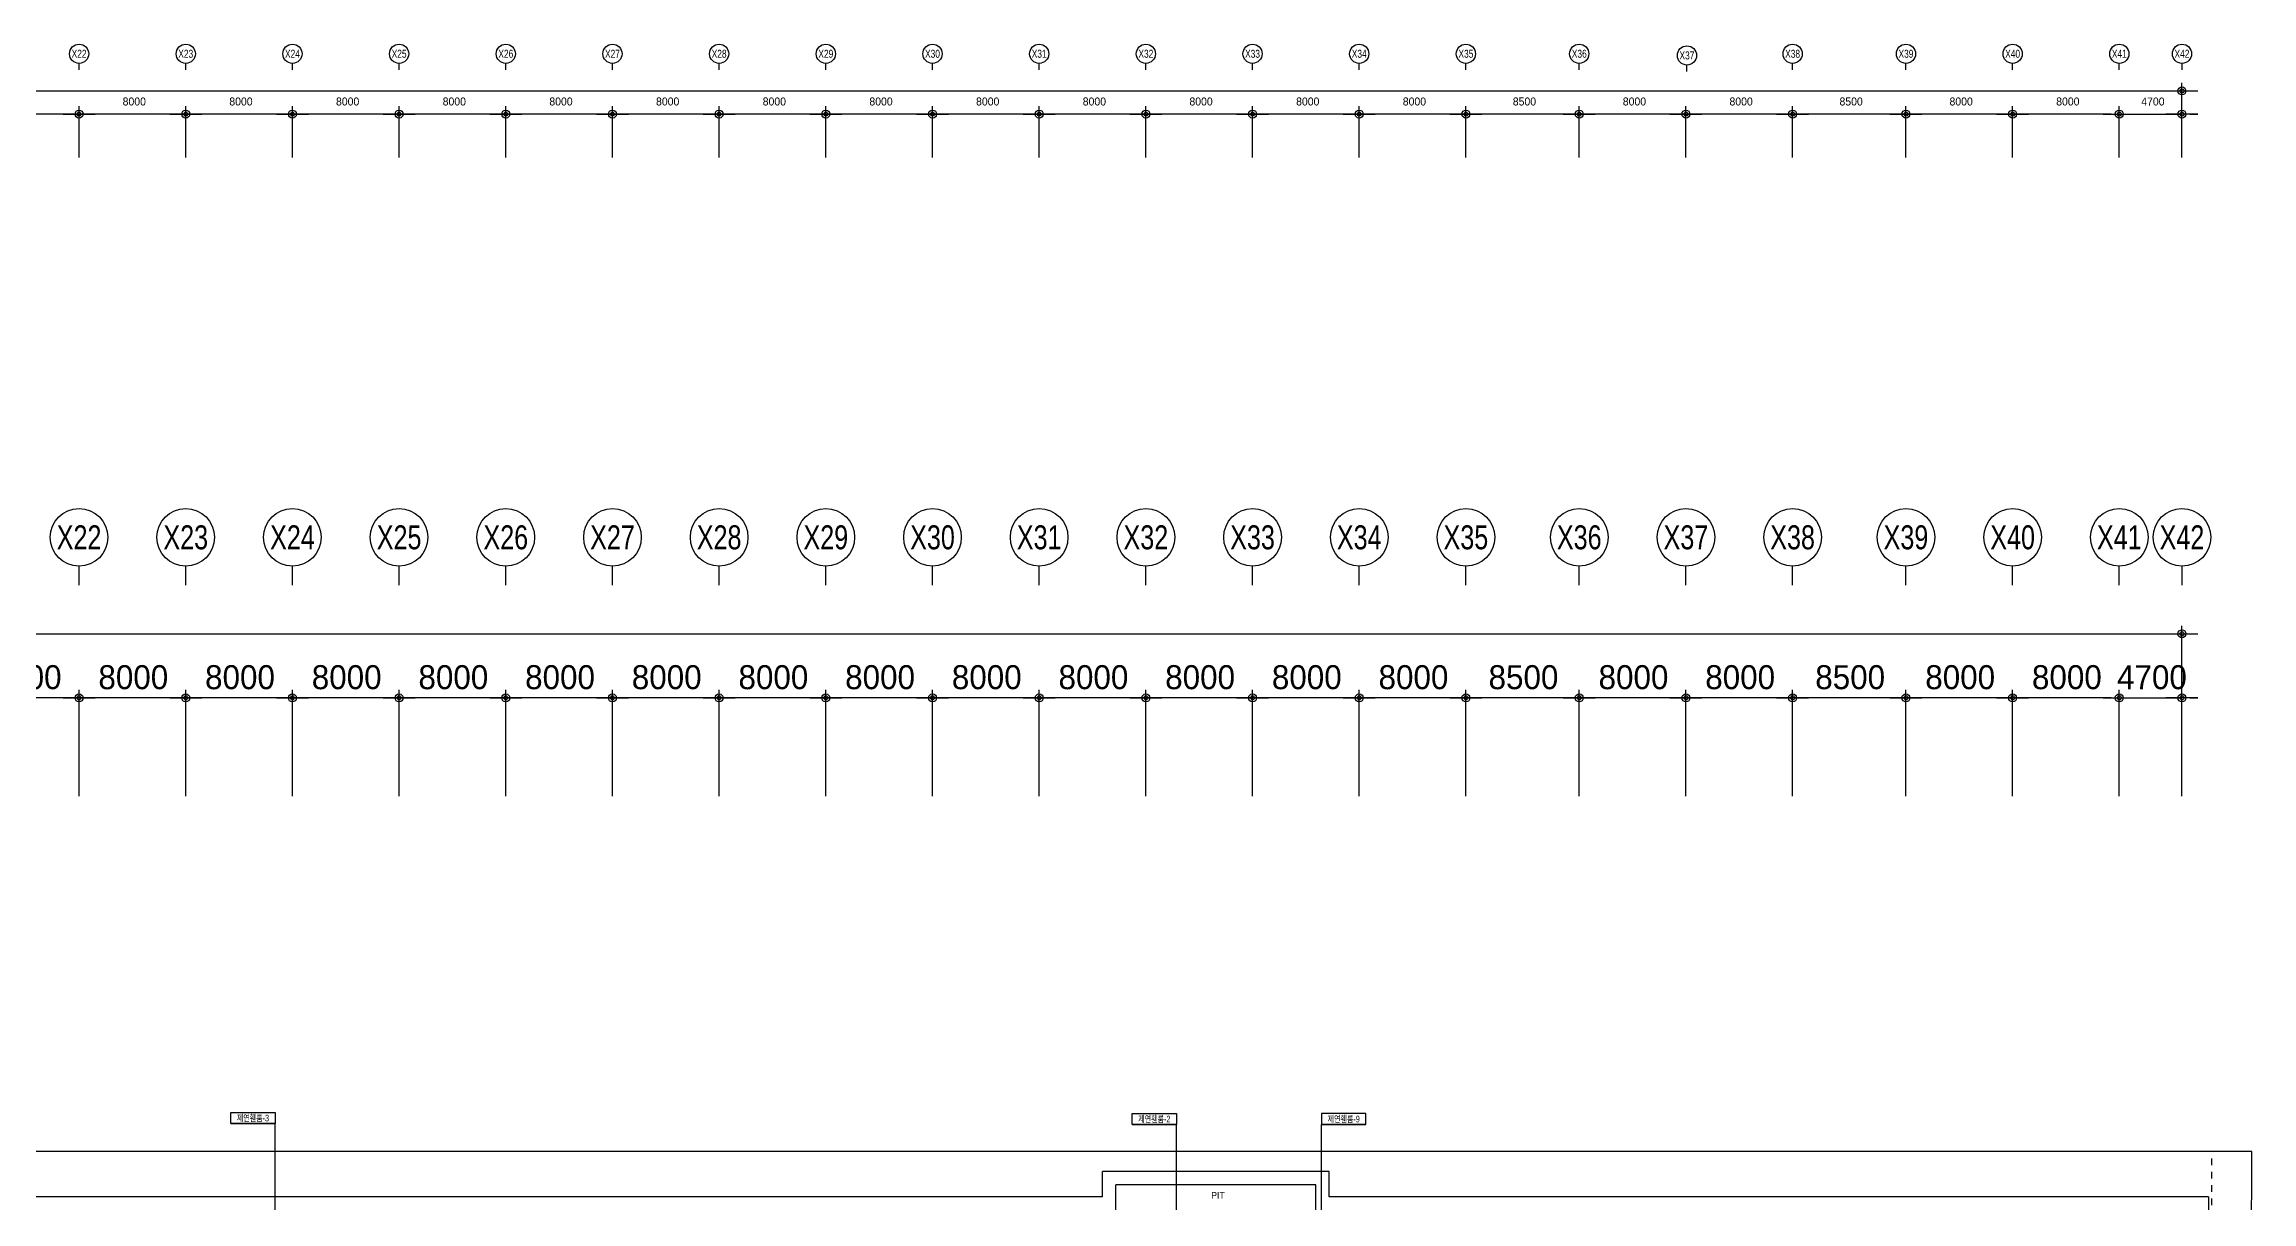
# Model space of a CAD drawing. Header units: millimetres. Extents: x -7718 to 421089, y 87466 to 341395.
# Drawn here: x 249284 to 414843, y 254585 to 341395 of the extents above; entities that cross this region are included whole.
import ezdxf
from ezdxf.enums import TextEntityAlignment as Align

# ---------------------------------------------------------------- set-up
doc = ezdxf.new("R2010")
doc.units = ezdxf.units.MM
doc.header["$LTSCALE"] = 200
doc.header["$MEASUREMENT"] = 0
doc.linetypes.add('HIDDEN', pattern=[2, 1, -1])
for name, color, linetype in [('e-plan', 9, 'CONTINUOUS'), ('e-room-box', 7, 'CONTINUOUS'), ('e-text', 6, 'CONTINUOUS')]:
    doc.layers.add(name, color=color, linetype=linetype)
doc.styles.add('kiahn', font='HY울릉도L.TTF')
doc.styles.add('돋움', font='Dotum.ttf')

# ---------------------------------------------------------------- blocks, each defined once
blk = doc.blocks.new('A$C2E7106E5')
at = {"layer": 'e-plan'}
for p, q in [((174800, 54482), (174800, 54962)), ((182800, 54482), (182800, 54962)), ((190800, 54482), (190800, 54962)), ((198800, 54482), (198800, 54962)), ((206800, 54482), (206800, 54962)), ((214800, 54482), (214800, 54962)), ((222800, 54482), (222800, 54962)), ((230800, 54482), (230800, 54962)), ((238800, 54482), (238800, 54962)), ((246800, 54482), (246800, 54962)), ((254800, 54482), (254800, 54962)), ((262800, 54482), (262800, 54962)), ((270800, 54482), (270800, 54962)), ((278800, 54482), (278800, 54962)), ((287300, 54482), (287300, 54962)), ((295376, 54358), (295376, 54838)), ((303300, 54482), (303300, 54962)), ((311800, 54482), (311800, 54962)), ((319800, 54482), (319800, 54962)), ((327800, 54482), (327800, 54962)), ((332500, 54962), (332500, 54482)), ((332500, 47899), (332500, 53494)), ((600, 52894), (331900, 52894)), ((174800, 47899), (174800, 51754)), ((174800, 47899), (174800, 51754)), ((182800, 47899), (182800, 51754)), ((182800, 47899), (182800, 51754)), ((190800, 47899), (190800, 51754)), ((190800, 47899), (190800, 51754)), ((198800, 47899), (198800, 51754)), ((198800, 47899), (198800, 51754)), ((206800, 47899), (206800, 51754)), ((206800, 47899), (206800, 51754)), ((214800, 47899), (214800, 51754)), ((214800, 47899), (214800, 51754)), ((222800, 47899), (222800, 51754)), ((222800, 47899), (222800, 51754)), ((230800, 47899), (230800, 51754)), ((230800, 47899), (230800, 51754)), ((238800, 47899), (238800, 51754)), ((238800, 47899), (238800, 51754)), ((246800, 47899), (246800, 51754)), ((246800, 47899), (246800, 51754)), ((254800, 47899), (254800, 51754)), ((254800, 47899), (254800, 51754)), ((262800, 47899), (262800, 51754)), ((262800, 47899), (262800, 51754)), ((270800, 47899), (270800, 51754)), ((270800, 47899), (270800, 51754)), ((278800, 47899), (278800, 51754)), ((278800, 47899), (278800, 51754)), ((287300, 47899), (287300, 51754)), ((287300, 47899), (287300, 51754)), ((295300, 47899), (295300, 51754)), ((295300, 47899), (295300, 51754)), ((303300, 47899), (303300, 51754)), ((303300, 47899), (303300, 51754)), ((311800, 47899), (311800, 51754)), ((311800, 47899), (311800, 51754)), ((319800, 47899), (319800, 51754)), ((319800, 47899), (319800, 51754)), ((327800, 47899), (327800, 51754)), ((327800, 47899), (327800, 51754)), ((331300, 52894), (333700, 52894)), ((332500, 47899), (332500, 51754)), ((174200, 51154), (167400, 51154)), ((173600, 51154), (176000, 51154)), ((176000, 51154), (173600, 51154)), ((182200, 51154), (175400, 51154)), ((184000, 51154), (181600, 51154)), ((181600, 51154), (184000, 51154)), ((190200, 51154), (183400, 51154)), ((189600, 51154), (192000, 51154)), ((192000, 51154), (189600, 51154)), ((198200, 51154), (191400, 51154)), ((197600, 51154), (200000, 51154)), ((200000, 51154), (197600, 51154)), ((206200, 51154), (199400, 51154)), ((205600, 51154), (208000, 51154)), ((208000, 51154), (205600, 51154)), ((214200, 51154), (207400, 51154)), ((213600, 51154), (216000, 51154)), ((216000, 51154), (213600, 51154)), ((222200, 51154), (215400, 51154)), ((221600, 51154), (224000, 51154)), ((224000, 51154), (221600, 51154)), ((230200, 51154), (223400, 51154)), ((232000, 51154), (229600, 51154)), ((229600, 51154), (232000, 51154)), ((238200, 51154), (231400, 51154)), ((237600, 51154), (240000, 51154)), ((240000, 51154), (237600, 51154)), ((246200, 51154), (239400, 51154)), ((248000, 51154), (245600, 51154)), ((245600, 51154), (248000, 51154)), ((254200, 51154), (247400, 51154)), ((253600, 51154), (256000, 51154)), ((256000, 51154), (253600, 51154)), ((262200, 51154), (255400, 51154)), ((261600, 51154), (264000, 51154)), ((264000, 51154), (261600, 51154)), ((270200, 51154), (263400, 51154)), ((272000, 51154), (269600, 51154)), ((269600, 51154), (272000, 51154)), ((278200, 51154), (271400, 51154)), ((277600, 51154), (280000, 51154)), ((280000, 51154), (277600, 51154)), ((286700, 51154), (279400, 51154)), ((286100, 51154), (288500, 51154)), ((288500, 51154), (286100, 51154)), ((294700, 51154), (287900, 51154)), ((296500, 51154), (294100, 51154)), ((294100, 51154), (296500, 51154)), ((302700, 51154), (295900, 51154)), ((302100, 51154), (304500, 51154)), ((304500, 51154), (302100, 51154)), ((311200, 51154), (303900, 51154)), ((310600, 51154), (313000, 51154)), ((313000, 51154), (310600, 51154)), ((319200, 51154), (312400, 51154)), ((318600, 51154), (321000, 51154)), ((321000, 51154), (318600, 51154)), ((327200, 51154), (320400, 51154)), ((327200, 51154), (326600, 51154)), ((326600, 51154), (329000, 51154)), ((326600, 51154), (329000, 51154)), ((327800, 51154), (332500, 51154)), ((333700, 51154), (331300, 51154)), ((333100, 51154), (333700, 51154)), ((174800, 15822), (174800, 17262)), ((182800, 15822), (182800, 17262)), ((190800, 15822), (190800, 17262)), ((198800, 15822), (198800, 17262)), ((206800, 15822), (206800, 17262)), ((214800, 15822), (214800, 17262)), ((222800, 15822), (222800, 17262)), ((230800, 15822), (230800, 17262)), ((238800, 15822), (238800, 17262)), ((246800, 15822), (246800, 17262)), ((254800, 15822), (254800, 17262)), ((262800, 15822), (262800, 17262)), ((270800, 15822), (270800, 17262)), ((278800, 15822), (278800, 17262)), ((287300, 15822), (287300, 17262)), ((295300, 15822), (295300, 17262)), ((303300, 15822), (303300, 17262)), ((311800, 15822), (311800, 17262)), ((319800, 15822), (319800, 17262)), ((327800, 15822), (327800, 17262)), ((332500, 17262), (332500, 15822)), ((600, 12185), (331900, 12185)), ((331300, 12185), (333700, 12185)), ((332500, 0), (332500, 12785)), ((174200, 7385), (167400, 7385)), ((173600, 7385), (176000, 7385)), ((176000, 7385), (173600, 7385)), ((174800, 0), (174800, 7985)), ((174800, 0), (174800, 7985)), ((182200, 7385), (175400, 7385)), ((184000, 7385), (181600, 7385)), ((181600, 7385), (184000, 7385)), ((182800, 0), (182800, 7985)), ((182800, 0), (182800, 7985)), ((190200, 7385), (183400, 7385)), ((189600, 7385), (192000, 7385)), ((192000, 7385), (189600, 7385)), ((190800, 0), (190800, 7985)), ((190800, 0), (190800, 7985)), ((198200, 7385), (191400, 7385)), ((197600, 7385), (200000, 7385)), ((200000, 7385), (197600, 7385)), ((198800, 0), (198800, 7985)), ((198800, 0), (198800, 7985)), ((206200, 7385), (199400, 7385)), ((205600, 7385), (208000, 7385)), ((208000, 7385), (205600, 7385)), ((206800, 0), (206800, 7985)), ((206800, 0), (206800, 7985)), ((214200, 7385), (207400, 7385)), ((213600, 7385), (216000, 7385)), ((216000, 7385), (213600, 7385)), ((214800, 0), (214800, 7985)), ((214800, 0), (214800, 7985)), ((222200, 7385), (215400, 7385)), ((221600, 7385), (224000, 7385)), ((224000, 7385), (221600, 7385)), ((222800, 0), (222800, 7985)), ((222800, 0), (222800, 7985)), ((230200, 7385), (223400, 7385)), ((232000, 7385), (229600, 7385)), ((229600, 7385), (232000, 7385)), ((230800, 0), (230800, 7985)), ((230800, 0), (230800, 7985)), ((238200, 7385), (231400, 7385)), ((237600, 7385), (240000, 7385)), ((240000, 7385), (237600, 7385)), ((238800, 0), (238800, 7985)), ((238800, 0), (238800, 7985)), ((246200, 7385), (239400, 7385)), ((248000, 7385), (245600, 7385)), ((245600, 7385), (248000, 7385)), ((246800, 0), (246800, 7985)), ((246800, 0), (246800, 7985)), ((254200, 7385), (247400, 7385)), ((253600, 7385), (256000, 7385)), ((256000, 7385), (253600, 7385)), ((254800, 0), (254800, 7985)), ((254800, 0), (254800, 7985)), ((262200, 7385), (255400, 7385)), ((261600, 7385), (264000, 7385)), ((264000, 7385), (261600, 7385)), ((262800, 0), (262800, 7985)), ((262800, 0), (262800, 7985)), ((270200, 7385), (263400, 7385)), ((272000, 7385), (269600, 7385)), ((269600, 7385), (272000, 7385)), ((270800, 0), (270800, 7985)), ((270800, 0), (270800, 7985)), ((278200, 7385), (271400, 7385)), ((277600, 7385), (280000, 7385)), ((280000, 7385), (277600, 7385)), ((278800, 0), (278800, 7985)), ((278800, 0), (278800, 7985)), ((286700, 7385), (279400, 7385)), ((286100, 7385), (288500, 7385)), ((288500, 7385), (286100, 7385)), ((287300, 0), (287300, 7985)), ((287300, 0), (287300, 7985)), ((294700, 7385), (287900, 7385)), ((296500, 7385), (294100, 7385)), ((294100, 7385), (296500, 7385)), ((295300, 0), (295300, 7985)), ((295300, 0), (295300, 7985)), ((302700, 7385), (295900, 7385)), ((302100, 7385), (304500, 7385)), ((304500, 7385), (302100, 7385)), ((303300, 0), (303300, 7985)), ((303300, 0), (303300, 7985)), ((311200, 7385), (303900, 7385)), ((310600, 7385), (313000, 7385)), ((313000, 7385), (310600, 7385)), ((311800, 0), (311800, 7985)), ((311800, 0), (311800, 7985)), ((319200, 7385), (312400, 7385)), ((318600, 7385), (321000, 7385)), ((321000, 7385), (318600, 7385)), ((319800, 0), (319800, 7985)), ((319800, 0), (319800, 7985)), ((327200, 7385), (320400, 7385)), ((327200, 7385), (326600, 7385)), ((326600, 7385), (329000, 7385)), ((326600, 7385), (329000, 7385)), ((327800, 0), (327800, 7985)), ((327800, 0), (327800, 7985)), ((327800, 7385), (332500, 7385)), ((333700, 7385), (331300, 7385)), ((332500, 0), (332500, 7985)), ((333100, 7385), (333700, 7385))]:
    blk.add_line(p, q, dxfattribs=at)
for centre, radius in [((174800, 55682), 720), ((182800, 55682), 720), ((190800, 55682), 720), ((198800, 55682), 720), ((206800, 55682), 720), ((214800, 55682), 720), ((222800, 55682), 720), ((230800, 55682), 720), ((238800, 55682), 720), ((246800, 55682), 720), ((254800, 55682), 720), ((262800, 55682), 720), ((270800, 55682), 720), ((278800, 55682), 720), ((287300, 55682), 720), ((303300, 55682), 720), ((311800, 55682), 720), ((319800, 55682), 720), ((327800, 55682), 720), ((332500, 55682), 720), ((295376, 55558), 720), ((332500, 52894), 300), ((332500, 52894), 150), ((174800, 51154), 300), ((174800, 51154), 300), ((182800, 51154), 300), ((182800, 51154), 300), ((190800, 51154), 300), ((190800, 51154), 300), ((198800, 51154), 300), ((198800, 51154), 300), ((206800, 51154), 300), ((206800, 51154), 300), ((214800, 51154), 300), ((214800, 51154), 300), ((222800, 51154), 300), ((222800, 51154), 300), ((230800, 51154), 300), ((230800, 51154), 300), ((238800, 51154), 300), ((238800, 51154), 300), ((246800, 51154), 300), ((246800, 51154), 300), ((254800, 51154), 300), ((254800, 51154), 300), ((262800, 51154), 300), ((262800, 51154), 300), ((270800, 51154), 300), ((270800, 51154), 300), ((278800, 51154), 300), ((278800, 51154), 300), ((287300, 51154), 300), ((287300, 51154), 300), ((295300, 51154), 300), ((295300, 51154), 300), ((303300, 51154), 300), ((303300, 51154), 300), ((311800, 51154), 300), ((311800, 51154), 300), ((319800, 51154), 300), ((319800, 51154), 300), ((327800, 51154), 300), ((327800, 51154), 300), ((332500, 51154), 300), ((174800, 51154), 150), ((174800, 51154), 150), ((182800, 51154), 150), ((182800, 51154), 150), ((190800, 51154), 150), ((190800, 51154), 150), ((198800, 51154), 150), ((198800, 51154), 150), ((206800, 51154), 150), ((206800, 51154), 150), ((214800, 51154), 150), ((214800, 51154), 150), ((222800, 51154), 150), ((222800, 51154), 150), ((230800, 51154), 150), ((230800, 51154), 150), ((238800, 51154), 150), ((238800, 51154), 150), ((246800, 51154), 150), ((246800, 51154), 150), ((254800, 51154), 150), ((254800, 51154), 150), ((262800, 51154), 150), ((262800, 51154), 150), ((270800, 51154), 150), ((270800, 51154), 150), ((278800, 51154), 150), ((278800, 51154), 150), ((287300, 51154), 150), ((287300, 51154), 150), ((295300, 51154), 150), ((295300, 51154), 150), ((303300, 51154), 150), ((303300, 51154), 150), ((311800, 51154), 150), ((311800, 51154), 150), ((319800, 51154), 150), ((319800, 51154), 150), ((327800, 51154), 150), ((327800, 51154), 150), ((332500, 51154), 150), ((174800, 19422), 2160), ((182800, 19422), 2160), ((190800, 19422), 2160), ((198800, 19422), 2160), ((206800, 19422), 2160), ((214800, 19422), 2160), ((222800, 19422), 2160), ((230800, 19422), 2160), ((238800, 19422), 2160), ((246800, 19422), 2160), ((254800, 19422), 2160), ((262800, 19422), 2160), ((270800, 19422), 2160), ((278800, 19422), 2160), ((287300, 19422), 2160), ((295300, 19422), 2160), ((303300, 19422), 2160), ((311800, 19422), 2160), ((319800, 19422), 2160), ((327800, 19422), 2160), ((332500, 19422), 2160), ((332500, 12185), 300), ((332500, 12185), 150), ((174800, 7385), 300), ((174800, 7385), 300), ((174800, 7385), 150), ((174800, 7385), 150), ((182800, 7385), 300), ((182800, 7385), 300), ((182800, 7385), 150), ((182800, 7385), 150), ((190800, 7385), 300), ((190800, 7385), 300), ((190800, 7385), 150), ((190800, 7385), 150), ((198800, 7385), 300), ((198800, 7385), 300), ((198800, 7385), 150), ((198800, 7385), 150), ((206800, 7385), 300), ((206800, 7385), 300), ((206800, 7385), 150), ((206800, 7385), 150), ((214800, 7385), 300), ((214800, 7385), 300), ((214800, 7385), 150), ((214800, 7385), 150), ((222800, 7385), 300), ((222800, 7385), 300), ((222800, 7385), 150), ((222800, 7385), 150), ((230800, 7385), 300), ((230800, 7385), 300), ((230800, 7385), 150), ((230800, 7385), 150), ((238800, 7385), 300), ((238800, 7385), 300), ((238800, 7385), 150), ((238800, 7385), 150), ((246800, 7385), 300), ((246800, 7385), 300), ((246800, 7385), 150), ((246800, 7385), 150), ((254800, 7385), 300), ((254800, 7385), 300), ((254800, 7385), 150), ((254800, 7385), 150), ((262800, 7385), 300), ((262800, 7385), 300), ((262800, 7385), 150), ((262800, 7385), 150), ((270800, 7385), 300), ((270800, 7385), 300), ((270800, 7385), 150), ((270800, 7385), 150), ((278800, 7385), 300), ((278800, 7385), 300), ((278800, 7385), 150), ((278800, 7385), 150), ((287300, 7385), 300), ((287300, 7385), 300), ((287300, 7385), 150), ((287300, 7385), 150), ((295300, 7385), 300), ((295300, 7385), 300), ((295300, 7385), 150), ((295300, 7385), 150), ((303300, 7385), 300), ((303300, 7385), 300), ((303300, 7385), 150), ((303300, 7385), 150), ((311800, 7385), 300), ((311800, 7385), 300), ((311800, 7385), 150), ((311800, 7385), 150), ((319800, 7385), 300), ((319800, 7385), 300), ((319800, 7385), 150), ((319800, 7385), 150), ((327800, 7385), 300), ((327800, 7385), 300), ((327800, 7385), 150), ((327800, 7385), 150), ((332500, 7385), 300), ((332500, 7385), 150)]:
    blk.add_circle(centre, radius, dxfattribs=at)
at = {"layer": 'e-plan', "style": '돋움', "width": 0.8}
for s, height, p in [('X22', 600, (174800, 55682)), ('X23', 600, (182800, 55682)), ('X24', 600, (190800, 55682)), ('X25', 600, (198800, 55682)), ('X26', 600, (206800, 55682)), ('X27', 600, (214800, 55682)), ('X28', 600, (222800, 55682)), ('X29', 600, (230800, 55682)), ('X30', 600, (238800, 55682)), ('X31', 600, (246800, 55682)), ('X32', 600, (254800, 55682)), ('X33', 600, (262800, 55682)), ('X34', 600, (270800, 55682)), ('X35', 600, (278800, 55682)), ('X36', 600, (287300, 55682)), ('X37', 600, (295376, 55558)), ('X38', 600, (303300, 55682)), ('X39', 600, (311800, 55682)), ('X40', 600, (319800, 55682)), ('X41', 600, (327800, 55682)), ('X42', 600, (332500, 55682)), ('X22', 1800, (174800, 19422)), ('X23', 1800, (182800, 19422)), ('X24', 1800, (190800, 19422)), ('X25', 1800, (198800, 19422)), ('X26', 1800, (206800, 19422)), ('X27', 1800, (214800, 19422)), ('X28', 1800, (222800, 19422)), ('X29', 1800, (230800, 19422)), ('X30', 1800, (238800, 19422)), ('X31', 1800, (246800, 19422)), ('X32', 1800, (254800, 19422)), ('X33', 1800, (262800, 19422)), ('X34', 1800, (270800, 19422)), ('X35', 1800, (278800, 19422)), ('X36', 1800, (287300, 19422)), ('X37', 1800, (295300, 19422)), ('X38', 1800, (303300, 19422)), ('X39', 1800, (311800, 19422)), ('X40', 1800, (319800, 19422)), ('X41', 1800, (327800, 19422)), ('X42', 1800, (332500, 19422))]:
    blk.add_text(s, height=height, dxfattribs=at).set_placement(p, align=Align.MIDDLE_CENTER)
at = {"layer": 'e-plan', "style": '돋움'}
for s, height, p in [('8000', 600, (178067, 51803)), ('8000', 600, (186067, 51803)), ('8000', 600, (194067, 51803)), ('8000', 600, (202067, 51803)), ('8000', 600, (210067, 51803)), ('8000', 600, (218067, 51803)), ('8000', 600, (226067, 51803)), ('8000', 600, (234067, 51803)), ('8000', 600, (242067, 51803)), ('8000', 600, (250067, 51803)), ('8000', 600, (258067, 51803)), ('8000', 600, (266067, 51803)), ('8000', 600, (274067, 51803)), ('8500', 600, (282317, 51803)), ('8000', 600, (290567, 51803)), ('8000', 600, (298567, 51803)), ('8500', 600, (306817, 51803)), ('8000', 600, (315067, 51803)), ('8000', 600, (323067, 51803)), ('4700', 600, (329447, 51801)), ('8000', 1800, (168249, 8034)), ('8000', 1800, (176249, 8034)), ('8000', 1800, (184249, 8034)), ('8000', 1800, (192249, 8034)), ('8000', 1800, (200249, 8034)), ('8000', 1800, (208249, 8034)), ('8000', 1800, (216249, 8034)), ('8000', 1800, (224249, 8034)), ('8000', 1800, (232249, 8034)), ('8000', 1800, (240249, 8034)), ('8000', 1800, (248249, 8034)), ('8000', 1800, (256249, 8034)), ('8000', 1800, (264249, 8034)), ('8000', 1800, (272249, 8034)), ('8500', 1800, (280499, 8034)), ('8000', 1800, (288749, 8034)), ('8000', 1800, (296749, 8034)), ('8500', 1800, (304999, 8034)), ('8000', 1800, (313249, 8034)), ('8000', 1800, (321249, 8034)), ('4700', 1800, (327628, 8032))]:
    blk.add_text(s, height=height, dxfattribs=at).set_placement(p)

msp = doc.modelspace()

# ---------------------------------------------------------------- linework, layer by layer
at = {"layer": 'e-plan'}
for p, q in [((319655, 258359), (205010, 258363)), ((414843, 258359), (319655, 258359)), ((414780, 238337), (414843, 258359)), ((345653, 256859), (328653, 256859)), ((328653, 254959), (328653, 256859)), ((345653, 256859), (328653, 256859)), ((328653, 254959), (328653, 256859)), ((345653, 254959), (345653, 256859)), ((345653, 254959), (345653, 256859)), ((344653, 255859), (329653, 255859)), ((329653, 253959), (329653, 255859)), ((344653, 253959), (344653, 255859)), ((328653, 254959), (180403, 254959)), ((411603, 254959), (345653, 254959)), ((411603, 254959), (411603, 180559))]:
    msp.add_line(p, q, dxfattribs=at)
at = {"layer": 'e-plan', "linetype": 'HIDDEN', "ltscale": 2.5}
msp.add_line((411780, 238346), (411843, 258359), dxfattribs=at)
at = {"layer": 'e-room-box'}
for p, q in [((263274, 261283), (266608, 261283)), ((263274, 260450), (263274, 261283)), ((263274, 260450), (266608, 260450)), ((266608, 260450), (263274, 260450)), ((266608, 261283), (266608, 260450)), ((266608, 240233), (266608, 260450)), ((330872, 261211), (334205, 261211)), ((330872, 260377), (330872, 261211)), ((330872, 260377), (334205, 260377)), ((334205, 260377), (330872, 260377)), ((334205, 261211), (334205, 260377)), ((334205, 234658), (334205, 260377)), ((348409, 261211), (345076, 261211)), ((345076, 261211), (345076, 260377)), ((345076, 241053), (345076, 260377)), ((348409, 260377), (345076, 260377)), ((345076, 260377), (348409, 260377)), ((348409, 260377), (348409, 261211))]:
    msp.add_line(p, q, dxfattribs=at)

# ---------------------------------------------------------------- block references
at = {"layer": 'e-plan'}
msp.add_blockref('A$C2E7106E5', (77103, 284993), dxfattribs=at)

# ---------------------------------------------------------------- texts
at = {"layer": 'e-plan', "style": 'kiahn'}
msp.add_text('PIT', height=500, dxfattribs=at).set_placement((337310, 255075), align=Align.MIDDLE)
at = {"layer": 'e-text', "style": '돋움', "width": 0.75}
for s, p in [('제연휀룸-3', (264941, 260866)), ('제연휀룸-2', (332539, 260794)), ('제연휀룸-9', (346742, 260794))]:
    msp.add_text(s, height=500, dxfattribs=at).set_placement(p, align=Align.MIDDLE_CENTER)

doc.saveas('drawing.dxf')
